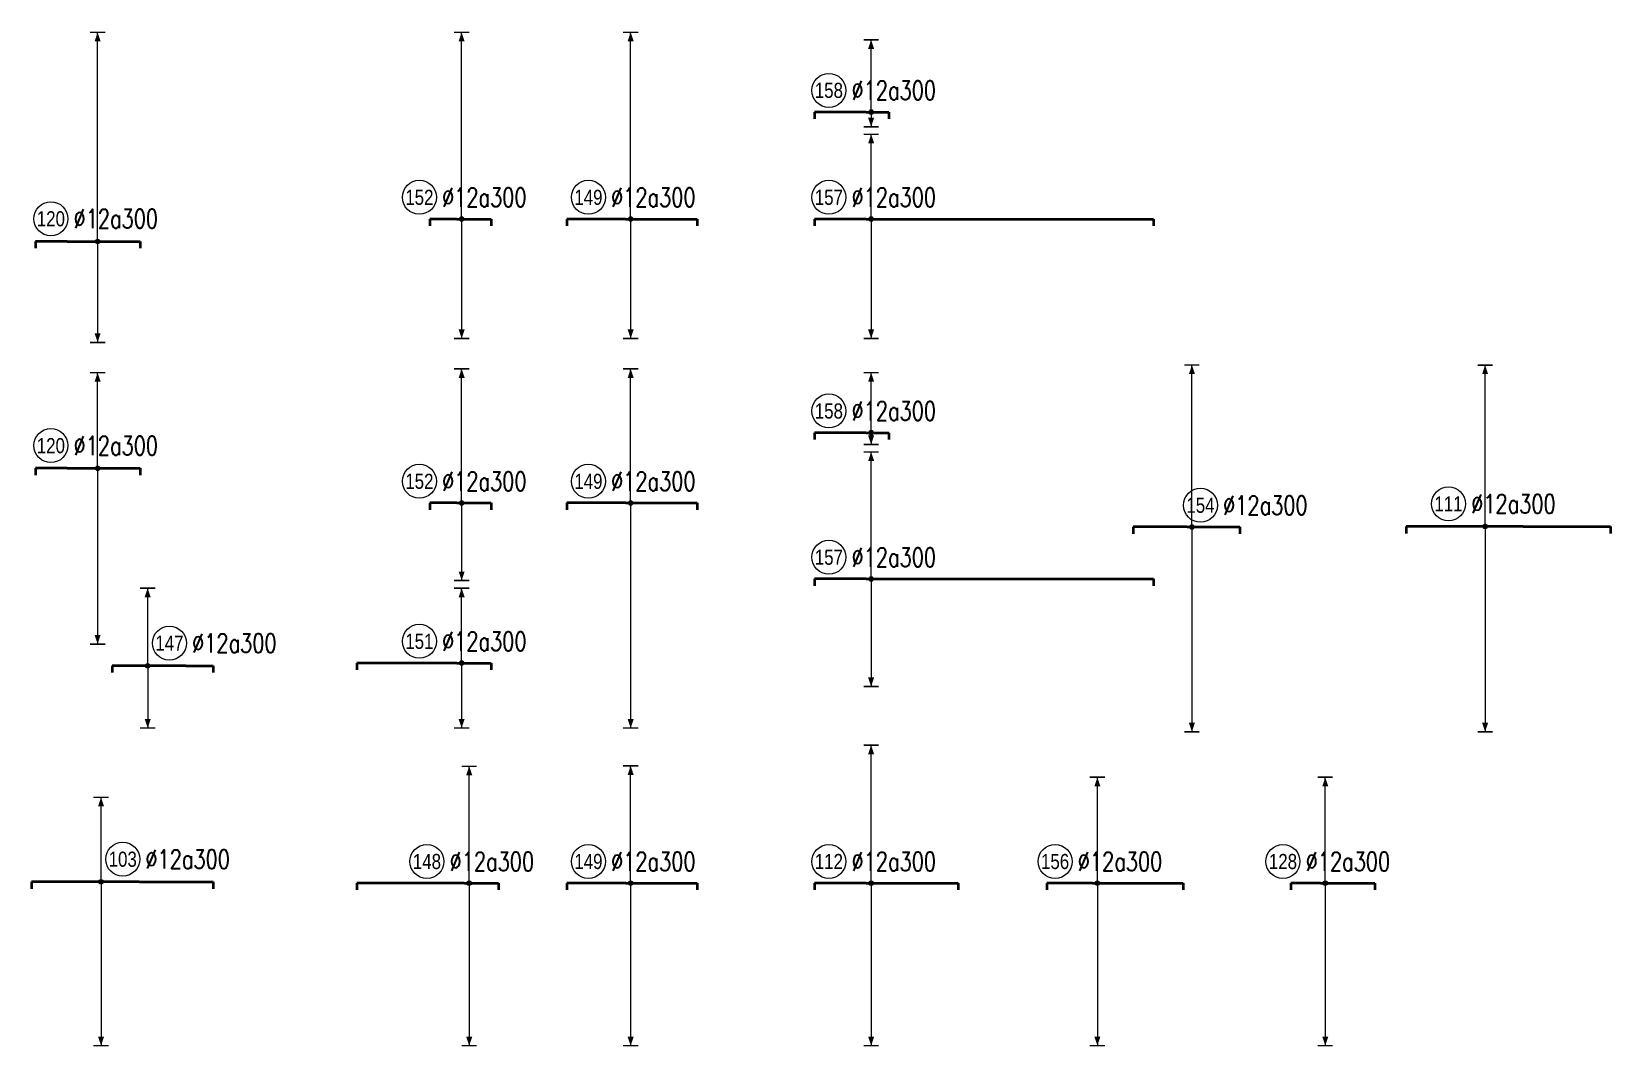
# Model space of a CAD drawing. Header units: millimetres. Extents: x -415354 to 883813, y -531490 to 486716.
# Drawn here: x 111700 to 153450, y -117820 to -90980 of the extents above; entities that cross this region are included whole.
import ezdxf
from ezdxf.enums import TextEntityAlignment as Align

# ---------------------------------------------------------------- set-up
doc = ezdxf.new("R2010")
doc.units = ezdxf.units.MM
doc.header["$MEASUREMENT"] = 0
for name, color, linetype, lineweight in [('NDC_S_DIM', 1, 'Continuous', 15), ('NDC_S_REBAR', 4, 'Continuous', 35), ('NDC_S_VN TEXT', 7, 'Continuous', 20)]:
    doc.layers.add(name, color=color, linetype=linetype, lineweight=lineweight)
doc.styles.add('ARIAL', font='arial.ttf', dxfattribs={"width": 0.8})
doc.styles.add('NDC_EN TXT', font='romans.shx', dxfattribs={"width": 0.8})

# ---------------------------------------------------------------- blocks, each defined once
blk = doc.blocks.new('*U124')
h = blk.add_hatch(color=6)
edge = h.paths.add_edge_path()
edge.add_arc((0.65, 0), 0.3, 0, 360)
at = {"layer": 'NDC_S_DIM', "color": 8}
for q in [(0.65, 24.69), (0.65, -15.81)]:
    blk.add_line((0.65, 0), q, dxfattribs=at)
for points in [[(-0.35, 24.69, 0.2, 0.2, 0), (1.65, 24.69, 0, 0, 0)], [(-0.35, -15.81, 0.2, 0.2, 0), (1.65, -15.81, 0, 0, 0)]]:
    blk.add_lwpolyline(points, format="xyseb", dxfattribs=at)
at = {"layer": 'NDC_S_DIM'}
blk.add_circle((-4.94, 2.87), 2.25, dxfattribs=at)
at = {"layer": 'NDC_S_DIM', "color": 6}
blk.add_circle((0.65, 0), 0.3, dxfattribs=at)
at = {"layer": 'NDC_S_DIM', "color": 8}
for points in [[(0.25, 23.49), (0.65, 24.69), (1.05, 23.49)], [(0.25, -14.61), (0.65, -15.81), (1.05, -14.61)]]:
    blk.add_solid(points, dxfattribs=at)
at = {"layer": 'NDC_S_REBAR'}
for p, q in [((0, 0), (-3.56, 0)), ((-3.56, 0), (-3.56, -0.9)), ((0, 0), (4.54, 0)), ((4.54, 0), (4.54, -0.9)), ((-3.56, -0.9), (-3.56, -0.9)), ((4.54, -0.9), (4.54, -0.9))]:
    blk.add_line(p, q, dxfattribs=at)
at = {"layer": 'NDC_S_VN TEXT', "style": 'ARIAL', "width": 0.8}
blk.add_attdef('KHT', text='', height=2, dxfattribs=at).set_placement((-4.94, 2.87), align=Align.MIDDLE_CENTER)
at = {"layer": 'NDC_S_VN TEXT', "color": 3, "style": 'NDC_EN TXT', "width": 0.75}
blk.add_attdef('DKT', (-1.94, 1.62), '', height=2.5, dxfattribs=at)
blk = doc.blocks.new('*U125')
h = blk.add_hatch(color=6)
edge = h.paths.add_edge_path()
edge.add_arc((0.65, 0), 0.3, 0, 360)
at = {"layer": 'NDC_S_DIM', "color": 8}
for q in [(0.65, 24.69), (0.65, -15.81)]:
    blk.add_line((0.65, 0), q, dxfattribs=at)
for points in [[(-0.35, 24.69, 0.2, 0.2, 0), (1.65, 24.69, 0, 0, 0)], [(-0.35, -15.81, 0.2, 0.2, 0), (1.65, -15.81, 0, 0, 0)]]:
    blk.add_lwpolyline(points, format="xyseb", dxfattribs=at)
at = {"layer": 'NDC_S_DIM'}
blk.add_circle((-4.94, 2.87), 2.25, dxfattribs=at)
at = {"layer": 'NDC_S_DIM', "color": 6}
blk.add_circle((0.65, 0), 0.3, dxfattribs=at)
at = {"layer": 'NDC_S_DIM', "color": 8}
for points in [[(0.25, 23.49), (0.65, 24.69), (1.05, 23.49)], [(0.25, -14.61), (0.65, -15.81), (1.05, -14.61)]]:
    blk.add_solid(points, dxfattribs=at)
at = {"layer": 'NDC_S_REBAR'}
for p, q in [((0, 0), (-7.81, 0)), ((-7.81, 0), (-7.81, -0.9)), ((0, 0), (9.44, 0)), ((9.44, 0), (9.44, -0.9)), ((-7.81, -0.9), (-7.81, -0.9)), ((9.44, -0.9), (9.44, -0.9))]:
    blk.add_line(p, q, dxfattribs=at)
at = {"layer": 'NDC_S_VN TEXT', "style": 'ARIAL', "width": 0.8}
blk.add_attdef('KHT', text='', height=2, dxfattribs=at).set_placement((-4.94, 2.87), align=Align.MIDDLE_CENTER)
at = {"layer": 'NDC_S_VN TEXT', "color": 3, "style": 'NDC_EN TXT', "width": 0.75}
blk.add_attdef('DKT', (-1.94, 1.62), '', height=2.5, dxfattribs=at)
blk = doc.blocks.new('*U126')
h = blk.add_hatch(color=6)
edge = h.paths.add_edge_path()
edge.add_arc((0.65, 0), 0.3, 0, 360)
at = {"layer": 'NDC_S_DIM', "color": 8}
for q in [(0.65, 11.19), (0.65, -15.81)]:
    blk.add_line((0.65, 0), q, dxfattribs=at)
for points in [[(-0.35, 11.19, 0.2, 0.2, 0), (1.65, 11.19, 0, 0, 0)], [(-0.35, -15.81, 0.2, 0.2, 0), (1.65, -15.81, 0, 0, 0)]]:
    blk.add_lwpolyline(points, format="xyseb", dxfattribs=at)
at = {"layer": 'NDC_S_DIM'}
blk.add_circle((-4.94, 2.87), 2.25, dxfattribs=at)
at = {"layer": 'NDC_S_DIM', "color": 6}
blk.add_circle((0.65, 0), 0.3, dxfattribs=at)
at = {"layer": 'NDC_S_DIM', "color": 8}
for points in [[(0.25, 9.99), (0.65, 11.19), (1.05, 9.99)], [(0.25, -14.61), (0.65, -15.81), (1.05, -14.61)]]:
    blk.add_solid(points, dxfattribs=at)
at = {"layer": 'NDC_S_REBAR'}
for p, q in [((0, 0), (-6.85, 0)), ((-6.85, 0), (-6.85, -0.9)), ((0, 0), (38, 0)), ((38, 0), (38, -0.9)), ((-6.85, -0.9), (-6.85, -0.9)), ((38, -0.9), (38, -0.9))]:
    blk.add_line(p, q, dxfattribs=at)
at = {"layer": 'NDC_S_VN TEXT', "style": 'ARIAL', "width": 0.8}
blk.add_attdef('KHT', text='', height=2, dxfattribs=at).set_placement((-4.94, 2.87), align=Align.MIDDLE_CENTER)
at = {"layer": 'NDC_S_VN TEXT', "color": 3, "style": 'NDC_EN TXT', "width": 0.75}
blk.add_attdef('DKT', (-1.94, 1.62), '', height=2.5, dxfattribs=at)
blk = doc.blocks.new('*U122')
h = blk.add_hatch(color=6)
edge = h.paths.add_edge_path()
edge.add_arc((0.65, 0), 0.3, 0, 360)
at = {"layer": 'NDC_S_DIM', "color": 8}
for q in [(0.65, 17.74), (0.65, -10.26)]:
    blk.add_line((0.65, 0), q, dxfattribs=at)
for points in [[(-0.35, 17.74, 0.2, 0.2, 0), (1.65, 17.74, 0, 0, 0)], [(-0.35, -10.26, 0.2, 0.2, 0), (1.65, -10.26, 0, 0, 0)]]:
    blk.add_lwpolyline(points, format="xyseb", dxfattribs=at)
at = {"layer": 'NDC_S_DIM'}
blk.add_circle((-4.94, 2.87), 2.25, dxfattribs=at)
at = {"layer": 'NDC_S_DIM', "color": 6}
blk.add_circle((0.65, 0), 0.3, dxfattribs=at)
at = {"layer": 'NDC_S_DIM', "color": 8}
for points in [[(0.25, 16.54), (0.65, 17.74), (1.05, 16.54)], [(0.25, -9.06), (0.65, -10.26), (1.05, -9.06)]]:
    blk.add_solid(points, dxfattribs=at)
at = {"layer": 'NDC_S_REBAR'}
for p, q in [((0, 0), (-3.56, 0)), ((-3.56, 0), (-3.56, -0.9)), ((0, 0), (4.54, 0)), ((4.54, 0), (4.54, -0.9)), ((-3.56, -0.9), (-3.56, -0.9)), ((4.54, -0.9), (4.54, -0.9))]:
    blk.add_line(p, q, dxfattribs=at)
at = {"layer": 'NDC_S_VN TEXT', "style": 'ARIAL', "width": 0.8}
blk.add_attdef('KHT', text='', height=2, dxfattribs=at).set_placement((-4.94, 2.87), align=Align.MIDDLE_CENTER)
at = {"layer": 'NDC_S_VN TEXT', "color": 3, "style": 'NDC_EN TXT', "width": 0.75}
blk.add_attdef('DKT', (-1.94, 1.62), '', height=2.5, dxfattribs=at)
blk = doc.blocks.new('*U123')
h = blk.add_hatch(color=6)
edge = h.paths.add_edge_path()
edge.add_arc((0.65, 0), 0.3, 0, 360)
at = {"layer": 'NDC_S_DIM', "color": 8}
for q in [(0.65, 17.74), (0.65, -29.76)]:
    blk.add_line((0.65, 0), q, dxfattribs=at)
for points in [[(-0.35, 17.74, 0.2, 0.2, 0), (1.65, 17.74, 0, 0, 0)], [(-0.35, -29.76, 0.2, 0.2, 0), (1.65, -29.76, 0, 0, 0)]]:
    blk.add_lwpolyline(points, format="xyseb", dxfattribs=at)
at = {"layer": 'NDC_S_DIM'}
blk.add_circle((-4.94, 2.87), 2.25, dxfattribs=at)
at = {"layer": 'NDC_S_DIM', "color": 6}
blk.add_circle((0.65, 0), 0.3, dxfattribs=at)
at = {"layer": 'NDC_S_DIM', "color": 8}
for points in [[(0.25, 16.54), (0.65, 17.74), (1.05, 16.54)], [(0.25, -28.56), (0.65, -29.76), (1.05, -28.56)]]:
    blk.add_solid(points, dxfattribs=at)
at = {"layer": 'NDC_S_REBAR'}
for p, q in [((0, 0), (-7.81, 0)), ((-7.81, 0), (-7.81, -0.9)), ((0, 0), (9.44, 0)), ((9.44, 0), (9.44, -0.9)), ((-7.81, -0.9), (-7.81, -0.9)), ((9.44, -0.9), (9.44, -0.9))]:
    blk.add_line(p, q, dxfattribs=at)
at = {"layer": 'NDC_S_VN TEXT', "style": 'ARIAL', "width": 0.8}
blk.add_attdef('KHT', text='', height=2, dxfattribs=at).set_placement((-4.94, 2.87), align=Align.MIDDLE_CENTER)
at = {"layer": 'NDC_S_VN TEXT', "color": 3, "style": 'NDC_EN TXT', "width": 0.75}
blk.add_attdef('DKT', (-1.94, 1.62), '', height=2.5, dxfattribs=at)
blk = doc.blocks.new('*U119')
h = blk.add_hatch(color=6)
edge = h.paths.add_edge_path()
edge.add_arc((0.65, 0), 0.3, 0, 360)
at = {"layer": 'NDC_S_DIM', "color": 8}
for q in [(0.65, 16.78), (0.65, -14.22)]:
    blk.add_line((0.65, 0), q, dxfattribs=at)
for points in [[(-0.35, 16.78, 0.2, 0.2, 0), (1.65, 16.78, 0, 0, 0)], [(-0.35, -14.22, 0.2, 0.2, 0), (1.65, -14.22, 0, 0, 0)]]:
    blk.add_lwpolyline(points, format="xyseb", dxfattribs=at)
at = {"layer": 'NDC_S_DIM'}
blk.add_circle((-4.94, 2.87), 2.25, dxfattribs=at)
at = {"layer": 'NDC_S_DIM', "color": 6}
blk.add_circle((0.65, 0), 0.3, dxfattribs=at)
at = {"layer": 'NDC_S_DIM', "color": 8}
for points in [[(0.25, 15.58), (0.65, 16.78), (1.05, 15.58)], [(0.25, -13.02), (0.65, -14.22), (1.05, -13.02)]]:
    blk.add_solid(points, dxfattribs=at)
at = {"layer": 'NDC_S_REBAR'}
for p, q in [((0, 0), (-6.85, 0)), ((-6.85, 0), (-6.85, -0.9)), ((0, 0), (38, 0)), ((38, 0), (38, -0.9)), ((-6.85, -0.9), (-6.85, -0.9)), ((38, -0.9), (38, -0.9))]:
    blk.add_line(p, q, dxfattribs=at)
at = {"layer": 'NDC_S_VN TEXT', "style": 'ARIAL', "width": 0.8}
blk.add_attdef('KHT', text='', height=2, dxfattribs=at).set_placement((-4.94, 2.87), align=Align.MIDDLE_CENTER)
at = {"layer": 'NDC_S_VN TEXT', "color": 3, "style": 'NDC_EN TXT', "width": 0.75}
blk.add_attdef('DKT', (-1.94, 1.62), '', height=2.5, dxfattribs=at)
blk = doc.blocks.new('*U121')
h = blk.add_hatch(color=6)
edge = h.paths.add_edge_path()
edge.add_arc((0.65, 0), 0.3, 0, 360)
at = {"layer": 'NDC_S_DIM', "color": 8}
for q in [(0.65, 15.51), (0.65, -21.49)]:
    blk.add_line((0.65, 0), q, dxfattribs=at)
for points in [[(-0.35, 15.51, 0.2, 0.2, 0), (1.65, 15.51, 0, 0, 0)], [(-0.35, -21.49, 0.2, 0.2, 0), (1.65, -21.49, 0, 0, 0)]]:
    blk.add_lwpolyline(points, format="xyseb", dxfattribs=at)
at = {"layer": 'NDC_S_DIM'}
blk.add_circle((-4.94, 2.87), 2.25, dxfattribs=at)
at = {"layer": 'NDC_S_DIM', "color": 6}
blk.add_circle((0.65, 0), 0.3, dxfattribs=at)
at = {"layer": 'NDC_S_DIM', "color": 8}
for points in [[(0.25, 14.31), (0.65, 15.51), (1.05, 14.31)], [(0.25, -20.29), (0.65, -21.49), (1.05, -20.29)]]:
    blk.add_solid(points, dxfattribs=at)
at = {"layer": 'NDC_S_REBAR'}
for p, q in [((0, 0), (-7.81, 0)), ((-7.81, 0), (-7.81, -0.9)), ((0, 0), (9.44, 0)), ((9.44, 0), (9.44, -0.9)), ((-7.81, -0.9), (-7.81, -0.9)), ((9.44, -0.9), (9.44, -0.9))]:
    blk.add_line(p, q, dxfattribs=at)
at = {"layer": 'NDC_S_VN TEXT', "style": 'ARIAL', "width": 0.8}
blk.add_attdef('KHT', text='', height=2, dxfattribs=at).set_placement((-4.94, 2.87), align=Align.MIDDLE_CENTER)
at = {"layer": 'NDC_S_VN TEXT', "color": 3, "style": 'NDC_EN TXT', "width": 0.75}
blk.add_attdef('DKT', (-1.94, 1.62), '', height=2.5, dxfattribs=at)
blk = doc.blocks.new('*U117')
h = blk.add_hatch(color=6)
edge = h.paths.add_edge_path()
edge.add_arc((0.65, 0), 0.3, 0, 360)
at = {"layer": 'NDC_S_DIM', "color": 8}
for q in [(0.65, 18.26), (0.65, -21.49)]:
    blk.add_line((0.65, 0), q, dxfattribs=at)
for points in [[(-0.35, 18.26, 0.2, 0.2, 0), (1.65, 18.26, 0, 0, 0)], [(-0.35, -21.49, 0.2, 0.2, 0), (1.65, -21.49, 0, 0, 0)]]:
    blk.add_lwpolyline(points, format="xyseb", dxfattribs=at)
at = {"layer": 'NDC_S_DIM'}
blk.add_circle((-4.94, 2.87), 2.25, dxfattribs=at)
at = {"layer": 'NDC_S_DIM', "color": 6}
blk.add_circle((0.65, 0), 0.3, dxfattribs=at)
at = {"layer": 'NDC_S_DIM', "color": 8}
for points in [[(0.25, 17.06), (0.65, 18.26), (1.05, 17.06)], [(0.25, -20.29), (0.65, -21.49), (1.05, -20.29)]]:
    blk.add_solid(points, dxfattribs=at)
at = {"layer": 'NDC_S_REBAR'}
for p, q in [((0, 0), (-6.85, 0)), ((-6.85, 0), (-6.85, -0.9)), ((0, 0), (12.15, 0)), ((12.15, 0), (12.15, -0.9)), ((-6.85, -0.9), (-6.85, -0.9)), ((12.15, -0.9), (12.15, -0.9))]:
    blk.add_line(p, q, dxfattribs=at)
at = {"layer": 'NDC_S_VN TEXT', "style": 'ARIAL', "width": 0.8}
blk.add_attdef('KHT', text='', height=2, dxfattribs=at).set_placement((-4.94, 2.87), align=Align.MIDDLE_CENTER)
at = {"layer": 'NDC_S_VN TEXT', "color": 3, "style": 'NDC_EN TXT', "width": 0.75}
blk.add_attdef('DKT', (-1.94, 1.62), '', height=2.5, dxfattribs=at)
blk = doc.blocks.new('*U118')
h = blk.add_hatch(color=6)
edge = h.paths.add_edge_path()
edge.add_arc((0.65, 0), 0.3, 0, 360)
at = {"layer": 'NDC_S_DIM', "color": 8}
for q in [(0.65, 14.01), (0.65, -21.49)]:
    blk.add_line((0.65, 0), q, dxfattribs=at)
for points in [[(-0.35, 14.01, 0.2, 0.2, 0), (1.65, 14.01, 0, 0, 0)], [(-0.35, -21.49, 0.2, 0.2, 0), (1.65, -21.49, 0, 0, 0)]]:
    blk.add_lwpolyline(points, format="xyseb", dxfattribs=at)
at = {"layer": 'NDC_S_DIM'}
blk.add_circle((-4.94, 2.87), 2.25, dxfattribs=at)
at = {"layer": 'NDC_S_DIM', "color": 6}
blk.add_circle((0.65, 0), 0.3, dxfattribs=at)
at = {"layer": 'NDC_S_DIM', "color": 8}
for points in [[(0.25, 12.81), (0.65, 14.01), (1.05, 12.81)], [(0.25, -20.29), (0.65, -21.49), (1.05, -20.29)]]:
    blk.add_solid(points, dxfattribs=at)
at = {"layer": 'NDC_S_REBAR'}
for p, q in [((0, 0), (-6.02, 0)), ((-6.02, 0), (-6.02, -0.9)), ((0, 0), (11.98, 0)), ((11.98, 0), (11.98, -0.9)), ((-6.02, -0.9), (-6.02, -0.9)), ((11.98, -0.9), (11.98, -0.9))]:
    blk.add_line(p, q, dxfattribs=at)
at = {"layer": 'NDC_S_VN TEXT', "style": 'ARIAL', "width": 0.8}
blk.add_attdef('KHT', text='', height=2, dxfattribs=at).set_placement((-4.94, 2.87), align=Align.MIDDLE_CENTER)
at = {"layer": 'NDC_S_VN TEXT', "color": 3, "style": 'NDC_EN TXT', "width": 0.75}
blk.add_attdef('DKT', (-1.94, 1.62), '', height=2.5, dxfattribs=at)
blk = doc.blocks.new('*U113')
h = blk.add_hatch(color=6)
edge = h.paths.add_edge_path()
edge.add_arc((0.65, 0), 0.3, 0, 360)
at = {"layer": 'NDC_S_DIM', "color": 8}
for q in [(0.65, 9.9), (0.65, -8.6)]:
    blk.add_line((0.65, 0), q, dxfattribs=at)
for points in [[(-0.35, 9.9, 0.2, 0.2, 0), (1.65, 9.9, 0, 0, 0)], [(-0.35, -8.6, 0.2, 0.2, 0), (1.65, -8.6, 0, 0, 0)]]:
    blk.add_lwpolyline(points, format="xyseb", dxfattribs=at)
at = {"layer": 'NDC_S_DIM'}
blk.add_circle((-4.94, 2.87), 2.25, dxfattribs=at)
at = {"layer": 'NDC_S_DIM', "color": 6}
blk.add_circle((0.65, 0), 0.3, dxfattribs=at)
at = {"layer": 'NDC_S_DIM', "color": 8}
for points in [[(0.25, 8.7), (0.65, 9.9), (1.05, 8.7)], [(0.25, -7.4), (0.65, -8.6), (1.05, -7.4)]]:
    blk.add_solid(points, dxfattribs=at)
at = {"layer": 'NDC_S_REBAR'}
for p, q in [((0, 0), (-13.21, 0)), ((-13.21, 0), (-13.21, -0.9)), ((0, 0), (4.54, 0)), ((4.54, 0), (4.54, -0.9)), ((-13.21, -0.9), (-13.21, -0.9)), ((4.54, -0.9), (4.54, -0.9))]:
    blk.add_line(p, q, dxfattribs=at)
at = {"layer": 'NDC_S_VN TEXT', "style": 'ARIAL', "width": 0.8}
blk.add_attdef('KHT', text='', height=2, dxfattribs=at).set_placement((-4.94, 2.87), align=Align.MIDDLE_CENTER)
at = {"layer": 'NDC_S_VN TEXT', "color": 3, "style": 'NDC_EN TXT', "width": 0.75}
blk.add_attdef('DKT', (-1.94, 1.62), '', height=2.5, dxfattribs=at)
blk = doc.blocks.new('*U114')
h = blk.add_hatch(color=6)
edge = h.paths.add_edge_path()
edge.add_arc((0.65, 0), 0.3, 0, 360)
at = {"layer": 'NDC_S_DIM', "color": 8}
for q in [(0.65, 15.46), (0.65, -21.49)]:
    blk.add_line((0.65, 0), q, dxfattribs=at)
for points in [[(-0.35, 15.46, 0.2, 0.2, 0), (1.65, 15.46, 0, 0, 0)], [(-0.35, -21.49, 0.2, 0.2, 0), (1.65, -21.49, 0, 0, 0)]]:
    blk.add_lwpolyline(points, format="xyseb", dxfattribs=at)
at = {"layer": 'NDC_S_DIM'}
blk.add_circle((-4.94, 2.87), 2.25, dxfattribs=at)
at = {"layer": 'NDC_S_DIM', "color": 6}
blk.add_circle((0.65, 0), 0.3, dxfattribs=at)
at = {"layer": 'NDC_S_DIM', "color": 8}
for points in [[(0.25, 14.26), (0.65, 15.46), (1.05, 14.26)], [(0.25, -20.29), (0.65, -21.49), (1.05, -20.29)]]:
    blk.add_solid(points, dxfattribs=at)
at = {"layer": 'NDC_S_REBAR'}
for p, q in [((0, 0), (-14.21, 0)), ((-14.21, 0), (-14.21, -0.9)), ((0, 0), (4.54, 0)), ((4.54, 0), (4.54, -0.9)), ((-14.21, -0.9), (-14.21, -0.9)), ((4.54, -0.9), (4.54, -0.9))]:
    blk.add_line(p, q, dxfattribs=at)
at = {"layer": 'NDC_S_VN TEXT', "style": 'ARIAL', "width": 0.8}
blk.add_attdef('KHT', text='', height=2, dxfattribs=at).set_placement((-4.94, 2.87), align=Align.MIDDLE_CENTER)
at = {"layer": 'NDC_S_VN TEXT', "color": 3, "style": 'NDC_EN TXT', "width": 0.75}
blk.add_attdef('DKT', (-1.94, 1.62), '', height=2.5, dxfattribs=at)
blk = doc.blocks.new('*U115')
h = blk.add_hatch(color=6)
edge = h.paths.add_edge_path()
edge.add_arc((-5.03, 0), 0.3, 0, 360)
at = {"layer": 'NDC_S_DIM', "color": 8}
for q in [(-5.03, 10.27), (-5.03, -8.23)]:
    blk.add_line((-5.03, 0), q, dxfattribs=at)
for points in [[(-6.03, 10.27, 0.2, 0.2, 0), (-4.03, 10.27, 0, 0, 0)], [(-6.03, -8.23, 0.2, 0.2, 0), (-4.03, -8.23, 0, 0, 0)]]:
    blk.add_lwpolyline(points, format="xyseb", dxfattribs=at)
at = {"layer": 'NDC_S_DIM'}
blk.add_circle((-2.16, 3), 2.25, dxfattribs=at)
at = {"layer": 'NDC_S_DIM', "color": 6}
blk.add_circle((-5.03, 0), 0.3, dxfattribs=at)
at = {"layer": 'NDC_S_DIM', "color": 8}
for points in [[(-5.43, 9.07), (-5.03, 10.27), (-4.63, 9.07)], [(-5.43, -7.03), (-5.03, -8.23), (-4.63, -7.03)]]:
    blk.add_solid(points, dxfattribs=at)
at = {"layer": 'NDC_S_REBAR'}
for p, q in [((0, 0), (-9.73, 0)), ((-9.73, 0), (-9.73, -0.9)), ((0, 0), (3.62, 0)), ((3.62, 0), (3.62, -0.9)), ((-9.73, -0.9), (-9.73, -0.9)), ((3.62, -0.9), (3.62, -0.9))]:
    blk.add_line(p, q, dxfattribs=at)
at = {"layer": 'NDC_S_VN TEXT', "color": 3, "style": 'NDC_EN TXT', "width": 0.75}
blk.add_attdef('DKT', (0.84, 1.75), '', height=2.5, dxfattribs=at)
at = {"layer": 'NDC_S_VN TEXT', "style": 'ARIAL', "width": 0.8}
blk.add_attdef('KHT', text='', height=2, dxfattribs=at).set_placement((-2.16, 3), align=Align.MIDDLE_CENTER)
blk = doc.blocks.new('*U116')
h = blk.add_hatch(color=6)
edge = h.paths.add_edge_path()
edge.add_arc((-5.03, 0), 0.3, 0, 360)
at = {"layer": 'NDC_S_DIM', "color": 8}
for q in [(-5.03, 11.19), (-5.03, -21.66)]:
    blk.add_line((-5.03, 0), q, dxfattribs=at)
for points in [[(-6.03, 11.19, 0.2, 0.2, 0), (-4.03, 11.19, 0, 0, 0)], [(-6.03, -21.66, 0.2, 0.2, 0), (-4.03, -21.66, 0, 0, 0)]]:
    blk.add_lwpolyline(points, format="xyseb", dxfattribs=at)
at = {"layer": 'NDC_S_DIM'}
blk.add_circle((-2.16, 3), 2.25, dxfattribs=at)
at = {"layer": 'NDC_S_DIM', "color": 6}
blk.add_circle((-5.03, 0), 0.3, dxfattribs=at)
at = {"layer": 'NDC_S_DIM', "color": 8}
for points in [[(-5.43, 9.99), (-5.03, 11.19), (-4.63, 9.99)], [(-5.43, -20.46), (-5.03, -21.66), (-4.63, -20.46)]]:
    blk.add_solid(points, dxfattribs=at)
at = {"layer": 'NDC_S_REBAR'}
for p, q in [((0, 0), (-14.21, 0)), ((-14.21, 0), (-14.21, -0.9)), ((0, 0), (9.79, 0)), ((9.79, 0), (9.79, -0.9)), ((-14.21, -0.9), (-14.21, -0.9)), ((9.79, -0.9), (9.79, -0.9))]:
    blk.add_line(p, q, dxfattribs=at)
at = {"layer": 'NDC_S_VN TEXT', "color": 3, "style": 'NDC_EN TXT', "width": 0.75}
blk.add_attdef('DKT', (0.84, 1.75), '', height=2.5, dxfattribs=at)
at = {"layer": 'NDC_S_VN TEXT', "style": 'ARIAL', "width": 0.8}
blk.add_attdef('KHT', text='', height=2, dxfattribs=at).set_placement((-2.16, 3), align=Align.MIDDLE_CENTER)
blk = doc.blocks.new('*U56')
h = blk.add_hatch(color=6)
edge = h.paths.add_edge_path()
edge.add_arc((4.02, 0), 0.3, 0, 360)
at = {"layer": 'NDC_S_DIM', "color": 8}
for q in [(4.02, 27.65), (4.02, -13.35)]:
    blk.add_line((4.02, 0), q, dxfattribs=at)
for points in [[(3.02, 27.65, 0.2, 0.2, 0), (5.02, 27.65, 0, 0, 0)], [(3.02, -13.35, 0.2, 0.2, 0), (5.02, -13.35, 0, 0, 0)]]:
    blk.add_lwpolyline(points, format="xyseb", dxfattribs=at)
at = {"layer": 'NDC_S_DIM'}
blk.add_circle((-2.16, 3), 2.25, dxfattribs=at)
at = {"layer": 'NDC_S_DIM', "color": 6}
blk.add_circle((4.02, 0), 0.3, dxfattribs=at)
at = {"layer": 'NDC_S_DIM', "color": 8}
for points in [[(3.62, 26.45), (4.02, 27.65), (4.42, 26.45)], [(3.62, -12.15), (4.02, -13.35), (4.42, -12.15)]]:
    blk.add_solid(points, dxfattribs=at)
at = {"layer": 'NDC_S_REBAR'}
for p, q in [((0, 0), (-4.21, 0)), ((-4.21, 0), (-4.21, -0.9)), ((0, 0), (9.64, 0)), ((9.64, 0), (9.64, -0.9)), ((-4.21, -0.9), (-4.21, -0.9)), ((9.64, -0.9), (9.64, -0.9))]:
    blk.add_line(p, q, dxfattribs=at)
at = {"layer": 'NDC_S_VN TEXT', "color": 3, "style": 'NDC_EN TXT', "width": 0.75}
blk.add_attdef('DKT', (0.84, 1.75), '', height=2.5, dxfattribs=at)
at = {"layer": 'NDC_S_VN TEXT', "style": 'ARIAL', "width": 0.8}
blk.add_attdef('KHT', text='', height=2, dxfattribs=at).set_placement((-2.16, 3), align=Align.MIDDLE_CENTER)
blk = doc.blocks.new('*U47')
h = blk.add_hatch(color=6)
edge = h.paths.add_edge_path()
edge.add_arc((4.02, 0), 0.3, 0, 360)
at = {"layer": 'NDC_S_DIM', "color": 8}
for q in [(4.02, 12.65), (4.02, -23.25)]:
    blk.add_line((4.02, 0), q, dxfattribs=at)
for points in [[(3.02, 12.65, 0.2, 0.2, 0), (5.02, 12.65, 0, 0, 0)], [(3.02, -23.25, 0.2, 0.2, 0), (5.02, -23.25, 0, 0, 0)]]:
    blk.add_lwpolyline(points, format="xyseb", dxfattribs=at)
at = {"layer": 'NDC_S_DIM'}
blk.add_circle((-2.16, 3), 2.25, dxfattribs=at)
at = {"layer": 'NDC_S_DIM', "color": 6}
blk.add_circle((4.02, 0), 0.3, dxfattribs=at)
at = {"layer": 'NDC_S_DIM', "color": 8}
for points in [[(3.62, 11.45), (4.02, 12.65), (4.42, 11.45)], [(3.62, -22.05), (4.02, -23.25), (4.42, -22.05)]]:
    blk.add_solid(points, dxfattribs=at)
at = {"layer": 'NDC_S_REBAR'}
for p, q in [((0, 0), (-4.21, 0)), ((-4.21, 0), (-4.21, -0.9)), ((0, 0), (9.64, 0)), ((9.64, 0), (9.64, -0.9)), ((-4.21, -0.9), (-4.21, -0.9)), ((9.64, -0.9), (9.64, -0.9))]:
    blk.add_line(p, q, dxfattribs=at)
at = {"layer": 'NDC_S_VN TEXT', "color": 3, "style": 'NDC_EN TXT', "width": 0.75}
blk.add_attdef('DKT', (0.84, 1.75), '', height=2.5, dxfattribs=at)
at = {"layer": 'NDC_S_VN TEXT', "style": 'ARIAL', "width": 0.8}
blk.add_attdef('KHT', text='', height=2, dxfattribs=at).set_placement((-2.16, 3), align=Align.MIDDLE_CENTER)
blk = doc.blocks.new('*U269')
h = blk.add_hatch(color=6)
edge = h.paths.add_edge_path()
edge.add_arc((0.65, 0), 0.3, 0, 360)
at = {"layer": 'NDC_S_DIM', "color": 8}
for q in [(0.65, 14.01), (0.65, -21.49)]:
    blk.add_line((0.65, 0), q, dxfattribs=at)
for points in [[(-0.35, 14.01, 0.2, 0.2, 0), (1.65, 14.01, 0, 0, 0)], [(-0.35, -21.49, 0.2, 0.2, 0), (1.65, -21.49, 0, 0, 0)]]:
    blk.add_lwpolyline(points, format="xyseb", dxfattribs=at)
at = {"layer": 'NDC_S_DIM'}
blk.add_circle((-4.94, 2.87), 2.25, dxfattribs=at)
at = {"layer": 'NDC_S_DIM', "color": 6}
blk.add_circle((0.65, 0), 0.3, dxfattribs=at)
at = {"layer": 'NDC_S_DIM', "color": 8}
for points in [[(0.25, 12.81), (0.65, 14.01), (1.05, 12.81)], [(0.25, -20.29), (0.65, -21.49), (1.05, -20.29)]]:
    blk.add_solid(points, dxfattribs=at)
at = {"layer": 'NDC_S_REBAR'}
for p, q in [((0, 0), (-3.9, 0)), ((-3.9, 0), (-3.9, -0.9)), ((0, 0), (7.2, 0)), ((7.2, 0), (7.2, -0.9)), ((-3.9, -0.9), (-3.9, -0.9)), ((7.2, -0.9), (7.2, -0.9))]:
    blk.add_line(p, q, dxfattribs=at)
at = {"layer": 'NDC_S_VN TEXT', "style": 'ARIAL', "width": 0.8}
blk.add_attdef('KHT', text='', height=2, dxfattribs=at).set_placement((-4.94, 2.87), align=Align.MIDDLE_CENTER)
at = {"layer": 'NDC_S_VN TEXT', "color": 3, "style": 'NDC_EN TXT', "width": 0.75}
blk.add_attdef('DKT', (-1.94, 1.62), '', height=2.5, dxfattribs=at)
blk = doc.blocks.new('*U273')
h = blk.add_hatch(color=6)
edge = h.paths.add_edge_path()
edge.add_arc((0.65, 0), 0.3, 0, 360)
at = {"layer": 'NDC_S_DIM', "color": 8}
for q in [(0.65, 9.55), (0.65, -1.95)]:
    blk.add_line((0.65, 0), q, dxfattribs=at)
for points in [[(-0.35, 9.55, 0.2, 0.2, 0), (1.65, 9.55, 0, 0, 0)], [(-0.35, -1.95, 0.2, 0.2, 0), (1.65, -1.95, 0, 0, 0)]]:
    blk.add_lwpolyline(points, format="xyseb", dxfattribs=at)
at = {"layer": 'NDC_S_DIM'}
blk.add_circle((-4.94, 2.87), 2.25, dxfattribs=at)
at = {"layer": 'NDC_S_DIM', "color": 6}
blk.add_circle((0.65, 0), 0.3, dxfattribs=at)
at = {"layer": 'NDC_S_DIM', "color": 8}
for points in [[(0.25, 8.35), (0.65, 9.55), (1.05, 8.35)], [(0.25, -0.75), (0.65, -1.95), (1.05, -0.75)]]:
    blk.add_solid(points, dxfattribs=at)
at = {"layer": 'NDC_S_REBAR'}
for p, q in [((0, 0), (-6.85, 0)), ((-6.85, 0), (-6.85, -0.9)), ((0, 0), (3, 0)), ((3, 0), (3, -0.9)), ((-6.85, -0.9), (-6.85, -0.9)), ((3, -0.9), (3, -0.9))]:
    blk.add_line(p, q, dxfattribs=at)
at = {"layer": 'NDC_S_VN TEXT', "style": 'ARIAL', "width": 0.8}
blk.add_attdef('KHT', text='', height=2, dxfattribs=at).set_placement((-4.94, 2.87), align=Align.MIDDLE_CENTER)
at = {"layer": 'NDC_S_VN TEXT', "color": 3, "style": 'NDC_EN TXT', "width": 0.75}
blk.add_attdef('DKT', (-1.94, 1.62), '', height=2.5, dxfattribs=at)
blk = doc.blocks.new('*U274')
h = blk.add_hatch(color=6)
edge = h.paths.add_edge_path()
edge.add_arc((0.65, 0), 0.3, 0, 360)
at = {"layer": 'NDC_S_DIM', "color": 8}
for q in [(0.65, 7.94), (0.65, -1.56)]:
    blk.add_line((0.65, 0), q, dxfattribs=at)
for points in [[(-0.35, 7.94, 0.2, 0.2, 0), (1.65, 7.94, 0, 0, 0)], [(-0.35, -1.56, 0.2, 0.2, 0), (1.65, -1.56, 0, 0, 0)]]:
    blk.add_lwpolyline(points, format="xyseb", dxfattribs=at)
at = {"layer": 'NDC_S_DIM'}
blk.add_circle((-4.94, 2.87), 2.25, dxfattribs=at)
at = {"layer": 'NDC_S_DIM', "color": 6}
blk.add_circle((0.65, 0), 0.3, dxfattribs=at)
at = {"layer": 'NDC_S_DIM', "color": 8}
for points in [[(0.25, 6.74), (0.65, 7.94), (1.05, 6.74)], [(0.25, -0.36), (0.65, -1.56), (1.05, -0.36)]]:
    blk.add_solid(points, dxfattribs=at)
at = {"layer": 'NDC_S_REBAR'}
for p, q in [((0, 0), (-6.85, 0)), ((-6.85, 0), (-6.85, -0.9)), ((0, 0), (3, 0)), ((3, 0), (3, -0.9)), ((-6.85, -0.9), (-6.85, -0.9)), ((3, -0.9), (3, -0.9))]:
    blk.add_line(p, q, dxfattribs=at)
at = {"layer": 'NDC_S_VN TEXT', "style": 'ARIAL', "width": 0.8}
blk.add_attdef('KHT', text='', height=2, dxfattribs=at).set_placement((-4.94, 2.87), align=Align.MIDDLE_CENTER)
at = {"layer": 'NDC_S_VN TEXT', "color": 3, "style": 'NDC_EN TXT', "width": 0.75}
blk.add_attdef('DKT', (-1.94, 1.62), '', height=2.5, dxfattribs=at)
blk = doc.blocks.new('*U293')
h = blk.add_hatch(color=6)
edge = h.paths.add_edge_path()
edge.add_arc((-5.03, 0), 0.3, 0, 360)
at = {"layer": 'NDC_S_DIM', "color": 8}
for q in [(-5.03, 21.35), (-5.03, -27.15)]:
    blk.add_line((-5.03, 0), q, dxfattribs=at)
for points in [[(-6.03, 21.35, 0.2, 0.2, 0), (-4.03, 21.35, 0, 0, 0)], [(-6.03, -27.15, 0.2, 0.2, 0), (-4.03, -27.15, 0, 0, 0)]]:
    blk.add_lwpolyline(points, format="xyseb", dxfattribs=at)
at = {"layer": 'NDC_S_DIM'}
blk.add_circle((-9.87, 3), 2.25, dxfattribs=at)
at = {"layer": 'NDC_S_DIM', "color": 6}
blk.add_circle((-5.03, 0), 0.3, dxfattribs=at)
at = {"layer": 'NDC_S_DIM', "color": 8}
for points in [[(-5.43, 20.15), (-5.03, 21.35), (-4.63, 20.15)], [(-5.43, -25.95), (-5.03, -27.15), (-4.63, -25.95)]]:
    blk.add_solid(points, dxfattribs=at)
at = {"layer": 'NDC_S_REBAR'}
for p, q in [((0, 0), (-15.46, 0)), ((-15.46, 0), (-15.46, -0.9)), ((0, 0), (11.54, 0)), ((11.54, 0), (11.54, -0.9)), ((-15.46, -0.9), (-15.46, -0.9)), ((11.54, -0.9), (11.54, -0.9))]:
    blk.add_line(p, q, dxfattribs=at)
at = {"layer": 'NDC_S_VN TEXT', "color": 3, "style": 'NDC_EN TXT', "width": 0.75}
blk.add_attdef('DKT', (-6.87, 1.75), '', height=2.5, dxfattribs=at)
at = {"layer": 'NDC_S_VN TEXT', "style": 'ARIAL', "width": 0.8}
blk.add_attdef('KHT', text='', height=2, dxfattribs=at).set_placement((-9.87, 3), align=Align.MIDDLE_CENTER)
blk = doc.blocks.new('*U292')
h = blk.add_hatch(color=6)
edge = h.paths.add_edge_path()
edge.add_arc((0.65, 0), 0.3, 0, 360)
at = {"layer": 'NDC_S_DIM', "color": 8}
for q in [(0.65, 21.41), (0.65, -27.09)]:
    blk.add_line((0.65, 0), q, dxfattribs=at)
for points in [[(-0.35, 21.41, 0.2, 0.2, 0), (1.65, 21.41, 0, 0, 0)], [(-0.35, -27.09, 0.2, 0.2, 0), (1.65, -27.09, 0, 0, 0)]]:
    blk.add_lwpolyline(points, format="xyseb", dxfattribs=at)
at = {"layer": 'NDC_S_DIM'}
blk.add_circle((1.78, 2.87), 2.25, dxfattribs=at)
at = {"layer": 'NDC_S_DIM', "color": 6}
blk.add_circle((0.65, 0), 0.3, dxfattribs=at)
at = {"layer": 'NDC_S_DIM', "color": 8}
for points in [[(0.25, 20.21), (0.65, 21.41), (1.05, 20.21)], [(0.25, -25.89), (0.65, -27.09), (1.05, -25.89)]]:
    blk.add_solid(points, dxfattribs=at)
at = {"layer": 'NDC_S_REBAR'}
for p, q in [((0, 0), (-7.12, 0)), ((-7.12, 0), (-7.12, -0.9)), ((0, 0), (6.98, 0)), ((6.98, 0), (6.98, -0.9)), ((-7.12, -0.9), (-7.12, -0.9)), ((6.98, -0.9), (6.98, -0.9))]:
    blk.add_line(p, q, dxfattribs=at)
at = {"layer": 'NDC_S_VN TEXT', "style": 'ARIAL', "width": 0.8}
blk.add_attdef('KHT', text='', height=2, dxfattribs=at).set_placement((1.78, 2.87), align=Align.MIDDLE_CENTER)
at = {"layer": 'NDC_S_VN TEXT', "color": 3, "style": 'NDC_EN TXT', "width": 0.75}
blk.add_attdef('DKT', (4.78, 1.62), '', height=2.5, dxfattribs=at)

msp = doc.modelspace()

# ---------------------------------------------------------------- block references
at = {"xscale": 200, "yscale": 200, "zscale": 200}
for name, p, values in [('*U56', (112642, -96530.9), {'KHT': '120', 'DKT': '%%c12a300'}), ('*U124', (122942.5, -95937.2), {'KHT': '152', 'DKT': '%%c12a300'}), ('*U125', (127411.9, -95937.2), {'KHT': '149', 'DKT': '%%c12a300'}), ('*U273', (133770.8, -93109.3), {'KHT': '158', 'DKT': '%%c12a300'}), ('*U126', (133770.8, -95937.2), {'KHT': '157', 'DKT': '%%c12a300'}), ('*U292', (142253.3, -104081.5), {'KHT': '154', 'DKT': '%%c12a300'}), ('*U293', (151142.4, -104070.6), {'KHT': '111', 'DKT': '%%c12a300'}), ('*U47', (112642, -102530.4), {'KHT': '120', 'DKT': '%%c12a300'}), ('*U122', (122942.5, -103447.8), {'KHT': '152', 'DKT': '%%c12a300'}), ('*U123', (127411.9, -103447.8), {'KHT': '149', 'DKT': '%%c12a300'}), ('*U274', (133770.8, -101588.3), {'KHT': '158', 'DKT': '%%c12a300'}), ('*U119', (133770.8, -105456.3), {'KHT': '157', 'DKT': '%%c12a300'}), ('*U115', (115777, -107754.1), {'KHT': '147', 'DKT': '%%c12a300'}), ('*U113', (122942.5, -107680), {'KHT': '151', 'DKT': '%%c12a300'}), ('*U117', (133770.8, -113502.8), {'KHT': '112', 'DKT': '%%c12a300'}), ('*U114', (123142.5, -113502.8), {'KHT': '148', 'DKT': '%%c12a300'}), ('*U121', (127411.9, -113502.8), {'KHT': '149', 'DKT': '%%c12a300'}), ('*U118', (139753.6, -113502.8), {'KHT': '156', 'DKT': '%%c12a300'}), ('*U269', (145779.2, -113502.8), {'KHT': '128', 'DKT': '%%c12a300'}), ('*U116', (114542.5, -113468.6), {'KHT': '103', 'DKT': '%%c12a300'})]:
    msp.add_blockref(name, p, dxfattribs=at).add_auto_attribs(values)

doc.saveas('drawing.dxf')
